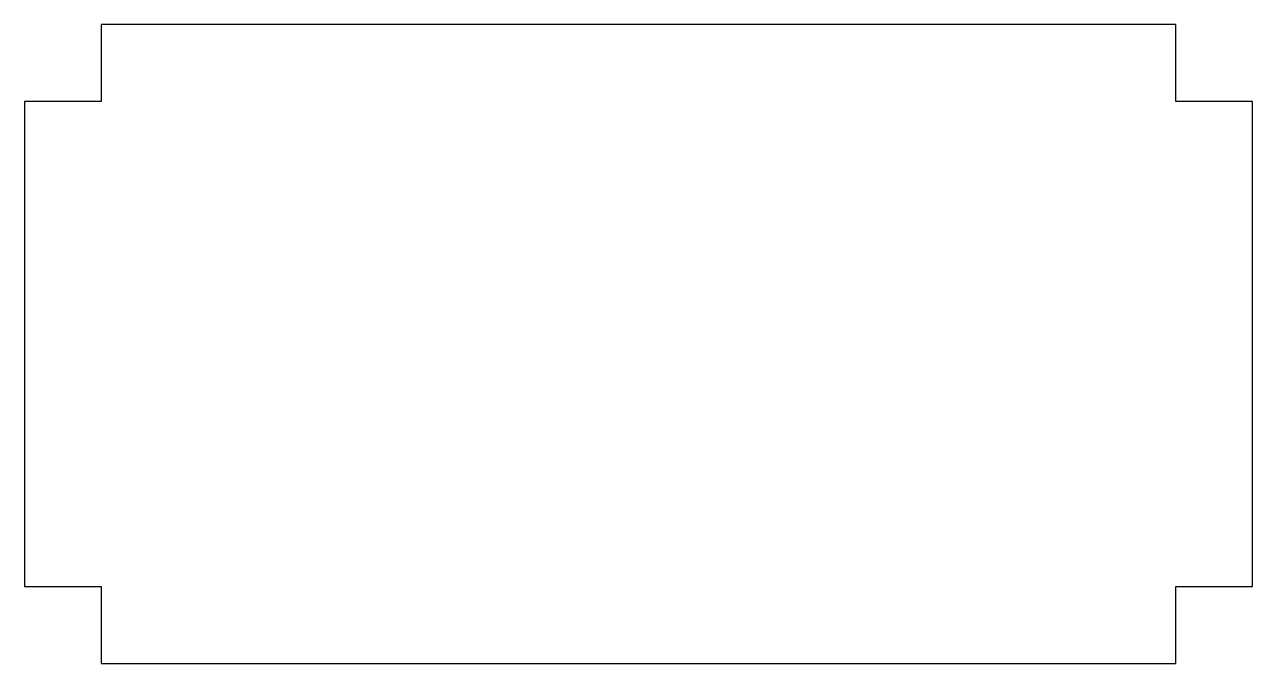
# Model space of a CAD drawing. Header units: inches. Extents: x 0 to 2, y -0.12 to 0.91.
import ezdxf

# ---------------------------------------------------------------- set-up
doc = ezdxf.new("R2010")
doc.units = ezdxf.units.IN
doc.header["$MEASUREMENT"] = 0

msp = doc.modelspace()

# ---------------------------------------------------------------- linework, layer by layer
msp.add_lwpolyline([(2, 0.79), (1.875, 0.79), (1.875, 0.915), (0.125, 0.915), (0.125, 0.79), (0, 0.79), (0, 0), (0.125, 0), (0.125, -0.125), (1.875, -0.125), (1.875, 0), (2, 0)], close=True)

doc.saveas('drawing.dxf')
